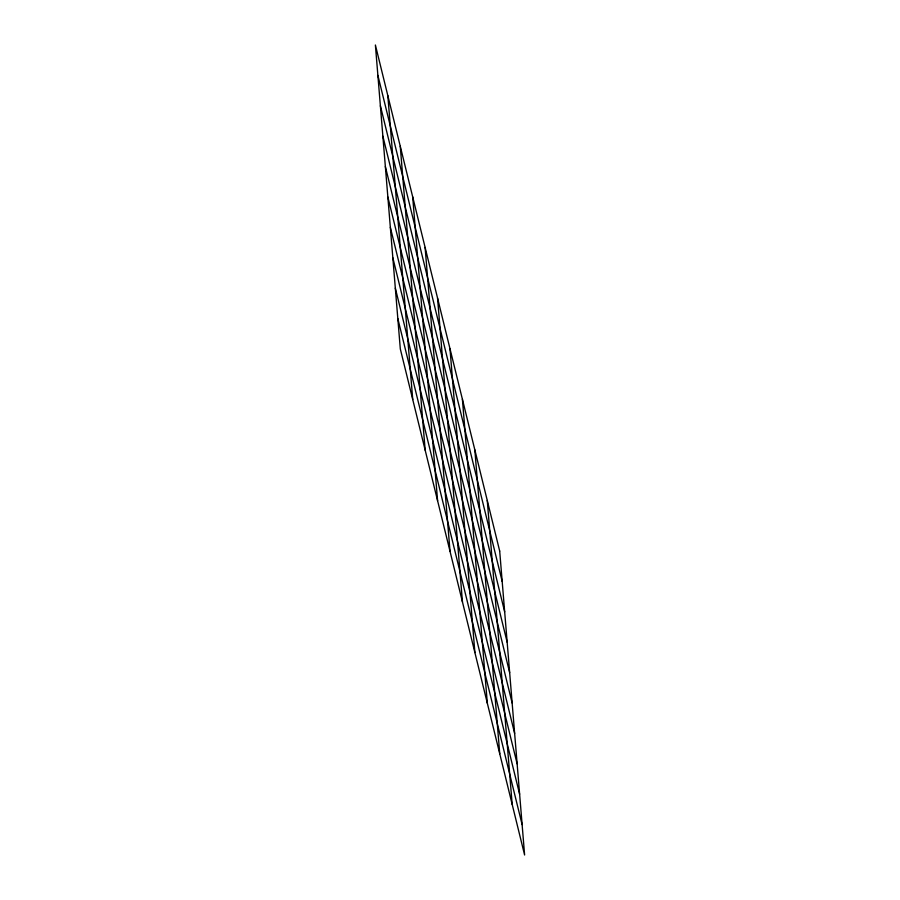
<?xml version="1.0" encoding="UTF-8"?>
<svg xmlns="http://www.w3.org/2000/svg" width="900" height="900" viewBox="0 0 900 900"><rect width="100%" height="100%" fill="white"/><g stroke="black" fill="none" stroke-linecap="round" stroke-linejoin="round"><path stroke-width="1.35" d="M377.887 75.397L502.189 581.456M380.374 105.784L504.675 611.854M382.871 136.181L507.173 642.251M385.358 166.579L509.659 672.637M387.844 196.965L512.156 703.035M390.341 227.362L514.642 733.421M392.827 257.749L517.129 763.819M395.325 288.146L519.626 794.216M397.811 318.544L522.113 824.602M487.26 500.456L512.179 804.398M474.84 449.854L499.748 753.784M462.409 399.251L487.316 703.181M449.978 348.637L474.885 652.579M437.546 298.035L462.454 601.965M425.115 247.421L450.022 551.363M412.684 196.819L437.591 500.749M400.252 146.216L425.16 450.146M387.821 95.603L412.74 399.544M499.691 551.07L375.39 45L400.309 348.93L524.61 855L499.691 551.07"/></g></svg>
